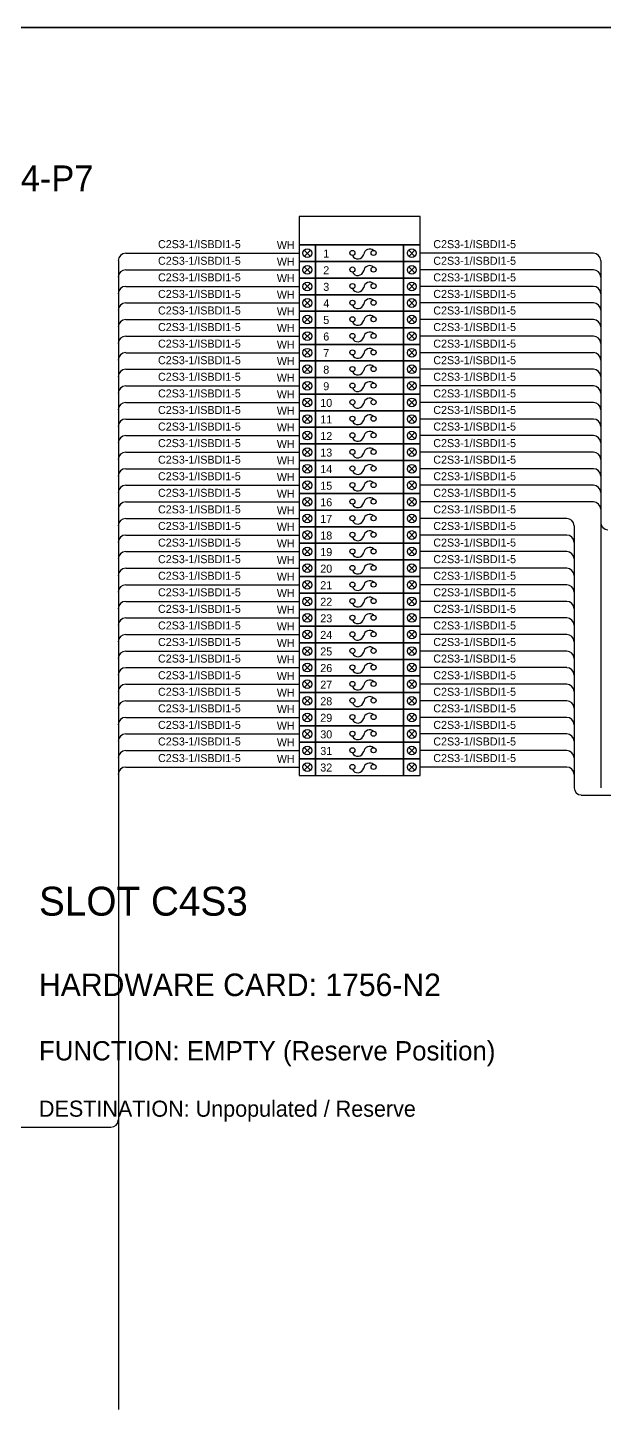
# Model space of a CAD drawing. Header units: metres. Extents: x 0 to 20667, y -39055 to 2704.
# Drawn here: x 9673 to 10389, y -26052 to -24334 of the extents above; entities that cross this region are included whole.
import ezdxf
from ezdxf.enums import TextEntityAlignment as Align

# ---------------------------------------------------------------- set-up
doc = ezdxf.new("R2010")
doc.units = ezdxf.units.M

msp = doc.modelspace()

# ---------------------------------------------------------------- linework, layer by layer
at = {"color": 1, "ltscale": 25.4}
for p, q in [((10023.8, -24610.4), (10016.2, -24618.1)), ((10016.2, -24610.4), (10023.8, -24618.1)), ((10145.9, -24610.4), (10153.6, -24618.1)), ((10153.6, -24610.4), (10145.9, -24618.1)), ((10023.8, -24631), (10016.2, -24638.7)), ((10016.2, -24631), (10023.8, -24638.7)), ((10145.9, -24631), (10153.6, -24638.7)), ((10153.6, -24631), (10145.9, -24638.7)), ((10023.8, -24651.6), (10016.2, -24659.3)), ((10016.2, -24651.6), (10023.8, -24659.3)), ((10145.9, -24651.6), (10153.6, -24659.3)), ((10153.6, -24651.6), (10145.9, -24659.3)), ((10023.8, -24672.2), (10016.2, -24679.9)), ((10016.2, -24672.2), (10023.8, -24679.9)), ((10145.9, -24672.2), (10153.6, -24679.9)), ((10153.6, -24672.2), (10145.9, -24679.9)), ((10023.8, -24692.8), (10016.2, -24700.5)), ((10016.2, -24692.8), (10023.8, -24700.5)), ((10145.9, -24692.8), (10153.6, -24700.5)), ((10153.6, -24692.8), (10145.9, -24700.5)), ((10023.8, -24713.5), (10016.2, -24721.1)), ((10016.2, -24713.5), (10023.8, -24721.1)), ((10145.9, -24713.5), (10153.6, -24721.1)), ((10153.6, -24713.5), (10145.9, -24721.1)), ((10023.8, -24734.1), (10016.2, -24741.7)), ((10016.2, -24734.1), (10023.8, -24741.7)), ((10145.9, -24734.1), (10153.6, -24741.7)), ((10153.6, -24734.1), (10145.9, -24741.7)), ((10023.8, -24754.7), (10016.2, -24762.4)), ((10016.2, -24754.7), (10023.8, -24762.4)), ((10145.9, -24754.7), (10153.6, -24762.4)), ((10153.6, -24754.7), (10145.9, -24762.4)), ((10023.8, -24775.3), (10016.2, -24783)), ((10016.2, -24775.3), (10023.8, -24783)), ((10145.9, -24775.3), (10153.6, -24783)), ((10153.6, -24775.3), (10145.9, -24783)), ((10023.8, -24795.9), (10016.2, -24803.6)), ((10016.2, -24795.9), (10023.8, -24803.6)), ((10145.9, -24795.9), (10153.6, -24803.6)), ((10153.6, -24795.9), (10145.9, -24803.6)), ((10023.8, -24816.5), (10016.2, -24824.2)), ((10016.2, -24816.5), (10023.8, -24824.2)), ((10145.9, -24816.5), (10153.6, -24824.2)), ((10153.6, -24816.5), (10145.9, -24824.2)), ((10023.8, -24837.1), (10016.2, -24844.8)), ((10016.2, -24837.1), (10023.8, -24844.8)), ((10145.9, -24837.1), (10153.6, -24844.8)), ((10153.6, -24837.1), (10145.9, -24844.8)), ((10023.8, -24857.7), (10016.2, -24865.4)), ((10016.2, -24857.7), (10023.8, -24865.4)), ((10145.9, -24857.7), (10153.6, -24865.4)), ((10153.6, -24857.7), (10145.9, -24865.4)), ((10023.8, -24878.4), (10016.2, -24886)), ((10016.2, -24878.4), (10023.8, -24886)), ((10145.9, -24878.4), (10153.6, -24886)), ((10153.6, -24878.4), (10145.9, -24886)), ((10023.8, -24899), (10016.2, -24906.6)), ((10016.2, -24899), (10023.8, -24906.6)), ((10145.9, -24899), (10153.6, -24906.6)), ((10153.6, -24899), (10145.9, -24906.6)), ((10023.8, -24919.6), (10016.2, -24927.2)), ((10016.2, -24919.6), (10023.8, -24927.2)), ((10145.9, -24919.6), (10153.6, -24927.2)), ((10153.6, -24919.6), (10145.9, -24927.2)), ((10023.8, -24940.2), (10016.2, -24947.9)), ((10016.2, -24940.2), (10023.8, -24947.9)), ((10145.9, -24940.2), (10153.6, -24947.9)), ((10153.6, -24940.2), (10145.9, -24947.9)), ((10023.8, -24960.8), (10016.2, -24968.5)), ((10016.2, -24960.8), (10023.8, -24968.5)), ((10145.9, -24960.8), (10153.6, -24968.5)), ((10153.6, -24960.8), (10145.9, -24968.5)), ((10023.8, -24981.4), (10016.2, -24989.1)), ((10016.2, -24981.4), (10023.8, -24989.1)), ((10145.9, -24981.4), (10153.6, -24989.1)), ((10153.6, -24981.4), (10145.9, -24989.1)), ((10023.8, -25002), (10016.2, -25009.7)), ((10016.2, -25002), (10023.8, -25009.7)), ((10145.9, -25002), (10153.6, -25009.7)), ((10153.6, -25002), (10145.9, -25009.7)), ((10023.8, -25022.6), (10016.2, -25030.3)), ((10016.2, -25022.6), (10023.8, -25030.3)), ((10145.9, -25022.6), (10153.6, -25030.3)), ((10153.6, -25022.6), (10145.9, -25030.3)), ((10023.8, -25043.2), (10016.2, -25050.9)), ((10016.2, -25043.2), (10023.8, -25050.9)), ((10145.9, -25043.2), (10153.6, -25050.9)), ((10153.6, -25043.2), (10145.9, -25050.9)), ((10023.8, -25063.9), (10016.2, -25071.5)), ((10016.2, -25063.9), (10023.8, -25071.5)), ((10145.9, -25063.9), (10153.6, -25071.5)), ((10153.6, -25063.9), (10145.9, -25071.5)), ((10023.8, -25084.5), (10016.2, -25092.1)), ((10016.2, -25084.5), (10023.8, -25092.1)), ((10145.9, -25084.5), (10153.6, -25092.1)), ((10153.6, -25084.5), (10145.9, -25092.1)), ((10023.8, -25105.1), (10016.2, -25112.8)), ((10016.2, -25105.1), (10023.8, -25112.8)), ((10145.9, -25105.1), (10153.6, -25112.8)), ((10153.6, -25105.1), (10145.9, -25112.8)), ((10023.8, -25125.7), (10016.2, -25133.4)), ((10016.2, -25125.7), (10023.8, -25133.4)), ((10145.9, -25125.7), (10153.6, -25133.4)), ((10153.6, -25125.7), (10145.9, -25133.4)), ((10023.8, -25146.3), (10016.2, -25154)), ((10016.2, -25146.3), (10023.8, -25154)), ((10145.9, -25146.3), (10153.6, -25154)), ((10153.6, -25146.3), (10145.9, -25154)), ((10023.8, -25166.9), (10016.2, -25174.6)), ((10016.2, -25166.9), (10023.8, -25174.6)), ((10145.9, -25166.9), (10153.6, -25174.6)), ((10153.6, -25166.9), (10145.9, -25174.6)), ((10023.8, -25187.5), (10016.2, -25195.2)), ((10016.2, -25187.5), (10023.8, -25195.2)), ((10145.9, -25187.5), (10153.6, -25195.2)), ((10153.6, -25187.5), (10145.9, -25195.2)), ((10023.8, -25208.1), (10016.2, -25215.8)), ((10016.2, -25208.1), (10023.8, -25215.8)), ((10145.9, -25208.1), (10153.6, -25215.8)), ((10153.6, -25208.1), (10145.9, -25215.8)), ((10023.8, -25228.8), (10016.2, -25236.4)), ((10016.2, -25228.8), (10023.8, -25236.4)), ((10145.9, -25228.8), (10153.6, -25236.4)), ((10153.6, -25228.8), (10145.9, -25236.4)), ((10023.8, -25249.4), (10016.2, -25257)), ((10016.2, -25249.4), (10023.8, -25257)), ((10145.9, -25249.4), (10153.6, -25257)), ((10153.6, -25249.4), (10145.9, -25257))]:
    msp.add_line(p, q, dxfattribs=at)
at = {"color": 4, "ltscale": 25.4}
msp.add_lwpolyline([(10009.7, -24603.9), (10160, -24603.9), (10160, -24568.7), (10009.7, -24568.7)], close=True, dxfattribs=at)
at = {"color": 1, "ltscale": 25.4}
for points in [[(10009.7, -24624.5), (10030.3, -24624.5), (10030.3, -24603.9), (10009.7, -24603.9)], [(10030.3, -24624.5), (10139.4, -24624.5), (10139.4, -24603.9), (10030.3, -24603.9)], [(10139.4, -24624.5), (10160, -24624.5), (10160, -24603.9), (10139.4, -24603.9)], [(10009.7, -24645.2), (10030.3, -24645.2), (10030.3, -24624.5), (10009.7, -24624.5)], [(10030.3, -24645.2), (10139.4, -24645.2), (10139.4, -24624.5), (10030.3, -24624.5)], [(10139.4, -24645.2), (10160, -24645.2), (10160, -24624.5), (10139.4, -24624.5)], [(10009.7, -24665.8), (10030.3, -24665.8), (10030.3, -24645.2), (10009.7, -24645.2)], [(10030.3, -24665.8), (10139.4, -24665.8), (10139.4, -24645.2), (10030.3, -24645.2)], [(10139.4, -24665.8), (10160, -24665.8), (10160, -24645.2), (10139.4, -24645.2)], [(10009.7, -24686.4), (10030.3, -24686.4), (10030.3, -24665.8), (10009.7, -24665.8)], [(10030.3, -24686.4), (10139.4, -24686.4), (10139.4, -24665.8), (10030.3, -24665.8)], [(10139.4, -24686.4), (10160, -24686.4), (10160, -24665.8), (10139.4, -24665.8)], [(10009.7, -24707), (10030.3, -24707), (10030.3, -24686.4), (10009.7, -24686.4)], [(10030.3, -24707), (10139.4, -24707), (10139.4, -24686.4), (10030.3, -24686.4)], [(10139.4, -24707), (10160, -24707), (10160, -24686.4), (10139.4, -24686.4)], [(10009.7, -24727.6), (10030.3, -24727.6), (10030.3, -24707), (10009.7, -24707)], [(10030.3, -24727.6), (10139.4, -24727.6), (10139.4, -24707), (10030.3, -24707)], [(10139.4, -24727.6), (10160, -24727.6), (10160, -24707), (10139.4, -24707)], [(10009.7, -24748.2), (10030.3, -24748.2), (10030.3, -24727.6), (10009.7, -24727.6)], [(10030.3, -24748.2), (10139.4, -24748.2), (10139.4, -24727.6), (10030.3, -24727.6)], [(10139.4, -24748.2), (10160, -24748.2), (10160, -24727.6), (10139.4, -24727.6)], [(10009.7, -24768.8), (10030.3, -24768.8), (10030.3, -24748.2), (10009.7, -24748.2)], [(10030.3, -24768.8), (10139.4, -24768.8), (10139.4, -24748.2), (10030.3, -24748.2)], [(10139.4, -24768.8), (10160, -24768.8), (10160, -24748.2), (10139.4, -24748.2)], [(10009.7, -24789.4), (10030.3, -24789.4), (10030.3, -24768.8), (10009.7, -24768.8)], [(10030.3, -24789.4), (10139.4, -24789.4), (10139.4, -24768.8), (10030.3, -24768.8)], [(10139.4, -24789.4), (10160, -24789.4), (10160, -24768.8), (10139.4, -24768.8)], [(10009.7, -24810), (10030.3, -24810), (10030.3, -24789.4), (10009.7, -24789.4)], [(10030.3, -24810), (10139.4, -24810), (10139.4, -24789.4), (10030.3, -24789.4)], [(10139.4, -24810), (10160, -24810), (10160, -24789.4), (10139.4, -24789.4)], [(10009.7, -24830.7), (10030.3, -24830.7), (10030.3, -24810), (10009.7, -24810)], [(10030.3, -24830.7), (10139.4, -24830.7), (10139.4, -24810), (10030.3, -24810)], [(10139.4, -24830.7), (10160, -24830.7), (10160, -24810), (10139.4, -24810)], [(10009.7, -24851.3), (10030.3, -24851.3), (10030.3, -24830.7), (10009.7, -24830.7)], [(10030.3, -24851.3), (10139.4, -24851.3), (10139.4, -24830.7), (10030.3, -24830.7)], [(10139.4, -24851.3), (10160, -24851.3), (10160, -24830.7), (10139.4, -24830.7)], [(10009.7, -24871.9), (10030.3, -24871.9), (10030.3, -24851.3), (10009.7, -24851.3)], [(10030.3, -24871.9), (10139.4, -24871.9), (10139.4, -24851.3), (10030.3, -24851.3)], [(10139.4, -24871.9), (10160, -24871.9), (10160, -24851.3), (10139.4, -24851.3)], [(10009.7, -24892.5), (10030.3, -24892.5), (10030.3, -24871.9), (10009.7, -24871.9)], [(10030.3, -24892.5), (10139.4, -24892.5), (10139.4, -24871.9), (10030.3, -24871.9)], [(10139.4, -24892.5), (10160, -24892.5), (10160, -24871.9), (10139.4, -24871.9)], [(10009.7, -24913.1), (10030.3, -24913.1), (10030.3, -24892.5), (10009.7, -24892.5)], [(10030.3, -24913.1), (10139.4, -24913.1), (10139.4, -24892.5), (10030.3, -24892.5)], [(10139.4, -24913.1), (10160, -24913.1), (10160, -24892.5), (10139.4, -24892.5)], [(10009.7, -24933.7), (10030.3, -24933.7), (10030.3, -24913.1), (10009.7, -24913.1)], [(10030.3, -24933.7), (10139.4, -24933.7), (10139.4, -24913.1), (10030.3, -24913.1)], [(10139.4, -24933.7), (10160, -24933.7), (10160, -24913.1), (10139.4, -24913.1)], [(10009.7, -24954.3), (10030.3, -24954.3), (10030.3, -24933.7), (10009.7, -24933.7)], [(10030.3, -24954.3), (10139.4, -24954.3), (10139.4, -24933.7), (10030.3, -24933.7)], [(10139.4, -24954.3), (10160, -24954.3), (10160, -24933.7), (10139.4, -24933.7)], [(10009.7, -24974.9), (10030.3, -24974.9), (10030.3, -24954.3), (10009.7, -24954.3)], [(10030.3, -24974.9), (10139.4, -24974.9), (10139.4, -24954.3), (10030.3, -24954.3)], [(10139.4, -24974.9), (10160, -24974.9), (10160, -24954.3), (10139.4, -24954.3)], [(10009.7, -24995.6), (10030.3, -24995.6), (10030.3, -24974.9), (10009.7, -24974.9)], [(10030.3, -24995.6), (10139.4, -24995.6), (10139.4, -24974.9), (10030.3, -24974.9)], [(10139.4, -24995.6), (10160, -24995.6), (10160, -24974.9), (10139.4, -24974.9)], [(10009.7, -25016.2), (10030.3, -25016.2), (10030.3, -24995.6), (10009.7, -24995.6)], [(10030.3, -25016.2), (10139.4, -25016.2), (10139.4, -24995.6), (10030.3, -24995.6)], [(10139.4, -25016.2), (10160, -25016.2), (10160, -24995.6), (10139.4, -24995.6)], [(10009.7, -25036.8), (10030.3, -25036.8), (10030.3, -25016.2), (10009.7, -25016.2)], [(10030.3, -25036.8), (10139.4, -25036.8), (10139.4, -25016.2), (10030.3, -25016.2)], [(10139.4, -25036.8), (10160, -25036.8), (10160, -25016.2), (10139.4, -25016.2)], [(10009.7, -25057.4), (10030.3, -25057.4), (10030.3, -25036.8), (10009.7, -25036.8)], [(10030.3, -25057.4), (10139.4, -25057.4), (10139.4, -25036.8), (10030.3, -25036.8)], [(10139.4, -25057.4), (10160, -25057.4), (10160, -25036.8), (10139.4, -25036.8)], [(10009.7, -25078), (10030.3, -25078), (10030.3, -25057.4), (10009.7, -25057.4)], [(10030.3, -25078), (10139.4, -25078), (10139.4, -25057.4), (10030.3, -25057.4)], [(10139.4, -25078), (10160, -25078), (10160, -25057.4), (10139.4, -25057.4)], [(10009.7, -25098.6), (10030.3, -25098.6), (10030.3, -25078), (10009.7, -25078)], [(10030.3, -25098.6), (10139.4, -25098.6), (10139.4, -25078), (10030.3, -25078)], [(10139.4, -25098.6), (10160, -25098.6), (10160, -25078), (10139.4, -25078)], [(10009.7, -25119.2), (10030.3, -25119.2), (10030.3, -25098.6), (10009.7, -25098.6)], [(10030.3, -25119.2), (10139.4, -25119.2), (10139.4, -25098.6), (10030.3, -25098.6)], [(10139.4, -25119.2), (10160, -25119.2), (10160, -25098.6), (10139.4, -25098.6)], [(10009.7, -25139.8), (10030.3, -25139.8), (10030.3, -25119.2), (10009.7, -25119.2)], [(10030.3, -25139.8), (10139.4, -25139.8), (10139.4, -25119.2), (10030.3, -25119.2)], [(10139.4, -25139.8), (10160, -25139.8), (10160, -25119.2), (10139.4, -25119.2)], [(10009.7, -25160.4), (10030.3, -25160.4), (10030.3, -25139.8), (10009.7, -25139.8)], [(10030.3, -25160.4), (10139.4, -25160.4), (10139.4, -25139.8), (10030.3, -25139.8)], [(10139.4, -25160.4), (10160, -25160.4), (10160, -25139.8), (10139.4, -25139.8)], [(10009.7, -25181.1), (10030.3, -25181.1), (10030.3, -25160.4), (10009.7, -25160.4)], [(10030.3, -25181.1), (10139.4, -25181.1), (10139.4, -25160.4), (10030.3, -25160.4)], [(10139.4, -25181.1), (10160, -25181.1), (10160, -25160.4), (10139.4, -25160.4)], [(10009.7, -25201.7), (10030.3, -25201.7), (10030.3, -25181.1), (10009.7, -25181.1)], [(10030.3, -25201.7), (10139.4, -25201.7), (10139.4, -25181.1), (10030.3, -25181.1)], [(10139.4, -25201.7), (10160, -25201.7), (10160, -25181.1), (10139.4, -25181.1)], [(10009.7, -25222.3), (10030.3, -25222.3), (10030.3, -25201.7), (10009.7, -25201.7)], [(10030.3, -25222.3), (10139.4, -25222.3), (10139.4, -25201.7), (10030.3, -25201.7)], [(10139.4, -25222.3), (10160, -25222.3), (10160, -25201.7), (10139.4, -25201.7)], [(10009.7, -25242.9), (10030.3, -25242.9), (10030.3, -25222.3), (10009.7, -25222.3)], [(10030.3, -25242.9), (10139.4, -25242.9), (10139.4, -25222.3), (10030.3, -25222.3)], [(10139.4, -25242.9), (10160, -25242.9), (10160, -25222.3), (10139.4, -25222.3)], [(10009.7, -25263.5), (10030.3, -25263.5), (10030.3, -25242.9), (10009.7, -25242.9)], [(10030.3, -25263.5), (10139.4, -25263.5), (10139.4, -25242.9), (10030.3, -25242.9)], [(10139.4, -25263.5), (10160, -25263.5), (10160, -25242.9), (10139.4, -25242.9)]]:
    msp.add_lwpolyline(points, close=True, dxfattribs=at)
for centre in [(10020, -24614.2), (10149.7, -24614.2), (10020, -24634.8), (10149.7, -24634.8), (10020, -24655.5), (10149.7, -24655.5), (10020, -24676.1), (10149.7, -24676.1), (10020, -24696.7), (10149.7, -24696.7), (10020, -24717.3), (10149.7, -24717.3), (10020, -24737.9), (10149.7, -24737.9), (10020, -24758.5), (10149.7, -24758.5), (10020, -24779.1), (10149.7, -24779.1), (10020, -24799.7), (10149.7, -24799.7), (10020, -24820.4), (10149.7, -24820.4), (10020, -24841), (10149.7, -24841), (10020, -24861.6), (10149.7, -24861.6), (10020, -24882.2), (10149.7, -24882.2), (10020, -24902.8), (10149.7, -24902.8), (10020, -24923.4), (10149.7, -24923.4), (10020, -24944), (10149.7, -24944), (10020, -24964.6), (10149.7, -24964.6), (10020, -24985.2), (10149.7, -24985.2), (10020, -25005.9), (10149.7, -25005.9), (10020, -25026.5), (10149.7, -25026.5), (10020, -25047.1), (10149.7, -25047.1), (10020, -25067.7), (10149.7, -25067.7), (10020, -25088.3), (10149.7, -25088.3), (10020, -25108.9), (10149.7, -25108.9), (10020, -25129.5), (10149.7, -25129.5), (10020, -25150.1), (10149.7, -25150.1), (10020, -25170.8), (10149.7, -25170.8), (10020, -25191.4), (10149.7, -25191.4), (10020, -25212), (10149.7, -25212), (10020, -25232.6), (10149.7, -25232.6), (10020, -25253.2), (10149.7, -25253.2)]:
    msp.add_circle(centre, 5.42, dxfattribs=at)
at = {"layer": 'HELPPOINT', "color": 4, "lineweight": 35}
msp.add_line((8386.6, -24333.7), (12279.9, -24333.7), dxfattribs=at)
msp.add_line((8386.6, -24333.7), (12279.9, -24333.7), dxfattribs=at)
at = {"layer": 'IE-WIRE', "color": 4, "ltscale": 25.4}
for p, q in [((9794.3, -24614.2), (10009.7, -24614.2)), ((10375.4, -24614.2), (10160, -24614.2)), ((9785.2, -24623.4), (9785.2, -26051.8)), ((9794.3, -24634.8), (10009.7, -24634.8)), ((10375.4, -24634.8), (10160, -24634.8)), ((10384.5, -24623.4), (10384.5, -25278.9)), ((9794.3, -24655.5), (10009.7, -24655.5)), ((10375.4, -24655.5), (10160, -24655.5)), ((9794.3, -24676.1), (10009.7, -24676.1)), ((10375.4, -24676.1), (10160, -24676.1)), ((9794.3, -24696.7), (10009.7, -24696.7)), ((10375.4, -24696.7), (10160, -24696.7)), ((9794.3, -24717.3), (10009.7, -24717.3)), ((10375.4, -24717.3), (10160, -24717.3)), ((9794.3, -24737.9), (10009.7, -24737.9)), ((10375.4, -24737.9), (10160, -24737.9)), ((9794.3, -24758.5), (10009.7, -24758.5)), ((10375.4, -24758.5), (10160, -24758.5)), ((9794.3, -24779.1), (10009.7, -24779.1)), ((10375.4, -24779.1), (10160, -24779.1)), ((9794.3, -24799.7), (10009.7, -24799.7)), ((10375.4, -24799.7), (10160, -24799.7)), ((9794.3, -24820.4), (10009.7, -24820.4)), ((10375.4, -24820.4), (10160, -24820.4)), ((9794.3, -24841), (10009.7, -24841)), ((10375.4, -24841), (10160, -24841)), ((9794.3, -24861.6), (10009.7, -24861.6)), ((10375.4, -24861.6), (10160, -24861.6)), ((9794.3, -24882.2), (10009.7, -24882.2)), ((10375.4, -24882.2), (10160, -24882.2)), ((9794.3, -24902.8), (10009.7, -24902.8)), ((10375.4, -24902.8), (10160, -24902.8)), ((9794.3, -24923.4), (10009.7, -24923.4)), ((10375.4, -24923.4), (10160, -24923.4)), ((9794.3, -24944), (10009.7, -24944)), ((10342.3, -24944), (10160, -24944)), ((10351.4, -24953.2), (10351.4, -25278.9)), ((9794.3, -24964.6), (10009.7, -24964.6)), ((10342.3, -24964.6), (10160, -24964.6)), ((9794.3, -24985.2), (10009.7, -24985.2)), ((10342.3, -24985.2), (10160, -24985.2)), ((9794.3, -25005.9), (10009.7, -25005.9)), ((10342.3, -25005.9), (10160, -25005.9)), ((9794.3, -25026.5), (10009.7, -25026.5)), ((10342.3, -25026.5), (10160, -25026.5)), ((9794.3, -25047.1), (10009.7, -25047.1)), ((10342.3, -25047.1), (10160, -25047.1)), ((9794.3, -25067.7), (10009.7, -25067.7)), ((10342.3, -25067.7), (10160, -25067.7)), ((9794.3, -25088.3), (10009.7, -25088.3)), ((10342.3, -25088.3), (10160, -25088.3)), ((9794.3, -25108.9), (10009.7, -25108.9)), ((10342.3, -25108.9), (10160, -25108.9)), ((9794.3, -25129.5), (10009.7, -25129.5)), ((10342.3, -25129.5), (10160, -25129.5)), ((9794.3, -25150.1), (10009.7, -25150.1)), ((10342.3, -25150.1), (10160, -25150.1)), ((9794.3, -25170.8), (10009.7, -25170.8)), ((10342.3, -25170.8), (10160, -25170.8)), ((9794.3, -25191.4), (10009.7, -25191.4)), ((10342.3, -25191.4), (10160, -25191.4)), ((9794.3, -25212), (10009.7, -25212)), ((10342.3, -25212), (10160, -25212)), ((9794.3, -25232.6), (10009.7, -25232.6)), ((10342.3, -25232.6), (10160, -25232.6)), ((9794.3, -25253.2), (10009.7, -25253.2)), ((10342.3, -25253.2), (10160, -25253.2))]:
    msp.add_line(p, q, dxfattribs=at)
at = {"layer": 'IE-WIRE', "color": 4}
for p, q in [((10360.4, -25287.9), (10626.2, -25287.9)), ((8734.7, -25700.9), (9776, -25700.9))]:
    msp.add_line(p, q, dxfattribs=at)
at = {"layer": 'IE-WIRE', "color": 4, "ltscale": 25.4}
for centre, start, end in [((9794.3, -24623.4), 90, 180), ((10375.4, -24623.4), 0, 90), ((9794.3, -24644), 90, 180), ((10375.4, -24644), 0, 90), ((9794.3, -24664.6), 90, 180), ((10375.4, -24664.6), 0, 90), ((9794.3, -24685.2), 90, 180), ((10375.4, -24685.2), 0, 90), ((9794.3, -24705.8), 90, 180), ((10375.4, -24705.8), 0, 90), ((9794.3, -24726.4), 90, 180), ((10375.4, -24726.4), 0, 90), ((9794.3, -24747), 90, 180), ((10375.4, -24747), 0, 90), ((9794.3, -24767.7), 90, 180), ((10375.4, -24767.7), 0, 90), ((9794.3, -24788.3), 90, 180), ((10375.4, -24788.3), 0, 90), ((9794.3, -24808.9), 90, 180), ((10375.4, -24808.9), 0, 90), ((9794.3, -24829.5), 90, 180), ((10375.4, -24829.5), 0, 90), ((9794.3, -24850.1), 90, 180), ((10375.4, -24850.1), 0, 90), ((9794.3, -24870.7), 90, 180), ((10375.4, -24870.7), 0, 90), ((9794.3, -24891.3), 90, 180), ((10375.4, -24891.3), 0, 90), ((9794.3, -24911.9), 90, 180), ((10375.4, -24911.9), 0, 90), ((9794.3, -24932.6), 90, 180), ((10375.4, -24932.6), 0, 90), ((9794.3, -24953.2), 90, 180), ((10342.3, -24953.2), 0, 90), ((9794.3, -24973.8), 90, 180), ((10342.3, -24973.8), 0, 90), ((9794.3, -24994.4), 90, 180), ((10342.3, -24994.4), 0, 90), ((9794.3, -25015), 90, 180), ((10342.3, -25015), 0, 90), ((9794.3, -25035.6), 90, 180), ((10342.3, -25035.6), 0, 90), ((9794.3, -25056.2), 90, 180), ((10342.3, -25056.2), 0, 90), ((9794.3, -25076.8), 90, 180), ((10342.3, -25076.8), 0, 90), ((9794.3, -25097.4), 90, 180), ((10342.3, -25097.4), 0, 90), ((9794.3, -25118.1), 90, 180), ((10342.3, -25118.1), 0, 90), ((9794.3, -25138.7), 90, 180), ((10342.3, -25138.7), 0, 90), ((9794.3, -25159.3), 90, 180), ((10342.3, -25159.3), 0, 90), ((9794.3, -25179.9), 90, 180), ((10342.3, -25179.9), 0, 90), ((9794.3, -25200.5), 90, 180), ((10342.3, -25200.5), 0, 90), ((9794.3, -25221.1), 90, 180), ((10342.3, -25221.1), 0, 90), ((9794.3, -25241.7), 90, 180), ((10342.3, -25241.7), 0, 90), ((9794.3, -25262.3), 90, 180), ((10342.3, -25262.3), 0, 90)]:
    msp.add_arc(centre, 9.14, start, end, dxfattribs=at)
at = {"layer": 'IE-WIRE', "color": 4}
for centre, radius, start, end in [((10393.5, -24949.1), 8.96, 180, 270), ((10360.4, -25278.9), 8.96, 180, 270), ((9776, -25691.8), 9.14, 270, 0)]:
    msp.add_arc(centre, radius, start, end, dxfattribs=at)
at = {"layer": 'power', "color": 1, "ltscale": 25.4}
for centre in [(10076, -24613.9), (10102.4, -24613.9), (10076, -24634.5), (10102.4, -24634.5), (10076, -24655.1), (10102.4, -24655.1), (10076, -24675.8), (10102.4, -24675.8), (10076, -24696.4), (10102.4, -24696.4), (10076, -24717), (10102.4, -24717), (10076, -24737.6), (10102.4, -24737.6), (10076, -24758.2), (10102.4, -24758.2), (10076, -24778.8), (10102.4, -24778.8), (10076, -24799.4), (10102.4, -24799.4), (10076, -24820), (10102.4, -24820), (10076, -24840.6), (10102.4, -24840.6), (10076, -24861.3), (10102.4, -24861.3), (10076, -24881.9), (10102.4, -24881.9), (10076, -24902.5), (10102.4, -24902.5), (10076, -24923.1), (10102.4, -24923.1), (10076, -24943.7), (10102.4, -24943.7), (10076, -24964.3), (10102.4, -24964.3), (10076, -24984.9), (10102.4, -24984.9), (10076, -25005.5), (10102.4, -25005.5), (10076, -25026.2), (10102.4, -25026.2), (10076, -25046.8), (10102.4, -25046.8), (10076, -25067.4), (10102.4, -25067.4), (10076, -25088), (10102.4, -25088), (10076, -25108.6), (10102.4, -25108.6), (10076, -25129.2), (10102.4, -25129.2), (10076, -25149.8), (10102.4, -25149.8), (10076, -25170.4), (10102.4, -25170.4), (10076, -25191), (10102.4, -25191), (10076, -25211.7), (10102.4, -25211.7), (10076, -25232.3), (10102.4, -25232.3), (10076, -25252.9), (10102.4, -25252.9)]:
    msp.add_circle(centre, 3.16, dxfattribs=at)
for centre, radius, start, end in [((10082.7, -24613.8), 7.52, 206.1634, 346.0383), ((10097.6, -24616.7), 7.66, 51.1309, 171.3254), ((10082.7, -24634.4), 7.52, 206.1634, 346.0383), ((10097.6, -24637.3), 7.66, 51.1309, 171.3254), ((10097.6, -24657.9), 7.66, 51.1309, 171.3254), ((10082.7, -24655), 7.52, 206.1634, 346.0383), ((10097.6, -24678.6), 7.66, 51.1309, 171.3254), ((10082.7, -24675.6), 7.52, 206.1634, 346.0383), ((10082.7, -24696.2), 7.52, 206.1634, 346.0383), ((10097.6, -24699.2), 7.66, 51.1309, 171.3254), ((10082.7, -24716.8), 7.52, 206.1634, 346.0383), ((10097.6, -24719.8), 7.66, 51.1309, 171.3254), ((10082.7, -24737.4), 7.52, 206.1634, 346.0383), ((10097.6, -24740.4), 7.66, 51.1309, 171.3254), ((10097.6, -24761), 7.66, 51.1309, 171.3254), ((10082.7, -24758), 7.52, 206.1634, 346.0383), ((10097.6, -24781.6), 7.66, 51.1309, 171.3254), ((10082.7, -24778.6), 7.52, 206.1634, 346.0383), ((10082.7, -24799.3), 7.52, 206.1634, 346.0383), ((10097.6, -24802.2), 7.66, 51.1309, 171.3254), ((10082.7, -24819.9), 7.52, 206.1634, 346.0383), ((10097.6, -24822.8), 7.66, 51.1309, 171.3254), ((10082.7, -24840.5), 7.52, 206.1634, 346.0383), ((10097.6, -24843.5), 7.66, 51.1309, 171.3254), ((10097.6, -24864.1), 7.66, 51.1309, 171.3254), ((10082.7, -24861.1), 7.52, 206.1634, 346.0383), ((10097.6, -24884.7), 7.66, 51.1309, 171.3254), ((10082.7, -24881.7), 7.52, 206.1634, 346.0383), ((10082.7, -24902.3), 7.52, 206.1634, 346.0383), ((10097.6, -24905.3), 7.66, 51.1309, 171.3254), ((10082.7, -24922.9), 7.52, 206.1634, 346.0383), ((10097.6, -24925.9), 7.66, 51.1309, 171.3254), ((10082.7, -24943.5), 7.52, 206.1634, 346.0383), ((10097.6, -24946.5), 7.66, 51.1309, 171.3254), ((10097.6, -24967.1), 7.66, 51.1309, 171.3254), ((10082.7, -24964.2), 7.52, 206.1634, 346.0383), ((10097.6, -24987.7), 7.66, 51.1309, 171.3254), ((10082.7, -24984.8), 7.52, 206.1634, 346.0383), ((10082.7, -25005.4), 7.52, 206.1634, 346.0383), ((10097.6, -25008.3), 7.66, 51.1309, 171.3254), ((10082.7, -25026), 7.52, 206.1634, 346.0383), ((10097.6, -25029), 7.66, 51.1309, 171.3254), ((10082.7, -25046.6), 7.52, 206.1634, 346.0383), ((10097.6, -25049.6), 7.66, 51.1309, 171.3254), ((10097.6, -25070.2), 7.66, 51.1309, 171.3254), ((10082.7, -25067.2), 7.52, 206.1634, 346.0383), ((10097.6, -25090.8), 7.66, 51.1309, 171.3254), ((10082.7, -25087.8), 7.52, 206.1634, 346.0383), ((10082.7, -25108.4), 7.52, 206.1634, 346.0383), ((10097.6, -25111.4), 7.66, 51.1309, 171.3254), ((10082.7, -25129.1), 7.52, 206.1634, 346.0383), ((10097.6, -25132), 7.66, 51.1309, 171.3254), ((10082.7, -25149.7), 7.52, 206.1634, 346.0383), ((10097.6, -25152.6), 7.66, 51.1309, 171.3254), ((10097.6, -25173.2), 7.66, 51.1309, 171.3254), ((10082.7, -25170.3), 7.52, 206.1634, 346.0383), ((10097.6, -25193.9), 7.66, 51.1309, 171.3254), ((10082.7, -25190.9), 7.52, 206.1634, 346.0383), ((10082.7, -25211.5), 7.52, 206.1634, 346.0383), ((10097.6, -25214.5), 7.66, 51.1309, 171.3254), ((10082.7, -25232.1), 7.52, 206.1634, 346.0383), ((10097.6, -25235.1), 7.66, 51.1309, 171.3254), ((10082.7, -25252.7), 7.52, 206.1634, 346.0383), ((10097.6, -25255.7), 7.66, 51.1309, 171.3254)]:
    msp.add_arc(centre, radius, start, end, dxfattribs=at)

# ---------------------------------------------------------------- texts
at = {"color": 2}
msp.add_text('=CA4+MCP-M4-P7', height=32, dxfattribs=at).set_placement((9570, -24521.1), align=Align.MIDDLE_CENTER)
at = {"color": 4}
for s, height, p in [('C2S3-1/ISBDI1-5', 9.949, (9834.5, -24607.9)), ('WH', 9.95, (9982.1, -24609)), ('C2S3-1/ISBDI1-5', 9.949, (10176.5, -24607.9)), ('C2S3-1/ISBDI1-5', 9.949, (9834.5, -24628.6)), ('WH', 9.95, (9982.1, -24629.6)), ('C2S3-1/ISBDI1-5', 9.949, (10176.5, -24628.6)), ('C2S3-1/ISBDI1-5', 9.949, (9834.5, -24649.2)), ('WH', 9.95, (9982.1, -24650.2)), ('C2S3-1/ISBDI1-5', 9.949, (10176.5, -24649.2)), ('C2S3-1/ISBDI1-5', 9.949, (9834.5, -24669.8)), ('WH', 9.95, (9982.1, -24670.8)), ('C2S3-1/ISBDI1-5', 9.949, (10176.5, -24669.8)), ('C2S3-1/ISBDI1-5', 9.949, (9834.5, -24690.4)), ('WH', 9.95, (9982.1, -24691.4)), ('C2S3-1/ISBDI1-5', 9.949, (10176.5, -24690.4)), ('C2S3-1/ISBDI1-5', 9.949, (9834.5, -24711)), ('WH', 9.95, (9982.1, -24712)), ('C2S3-1/ISBDI1-5', 9.949, (10176.5, -24711)), ('C2S3-1/ISBDI1-5', 9.949, (9834.5, -24731.6)), ('WH', 9.95, (9982.1, -24732.7)), ('C2S3-1/ISBDI1-5', 9.949, (10176.5, -24731.6)), ('C2S3-1/ISBDI1-5', 9.949, (9834.5, -24752.2)), ('WH', 9.95, (9982.1, -24753.3)), ('C2S3-1/ISBDI1-5', 9.949, (10176.5, -24752.2)), ('C2S3-1/ISBDI1-5', 9.949, (9834.5, -24772.8)), ('WH', 9.95, (9982.1, -24773.9)), ('C2S3-1/ISBDI1-5', 9.949, (10176.5, -24772.8)), ('C2S3-1/ISBDI1-5', 9.949, (9834.5, -24793.5)), ('WH', 9.95, (9982.1, -24794.5)), ('C2S3-1/ISBDI1-5', 9.949, (10176.5, -24793.5)), ('C2S3-1/ISBDI1-5', 9.949, (9834.5, -24814.1)), ('WH', 9.95, (9982.1, -24815.1)), ('C2S3-1/ISBDI1-5', 9.949, (10176.5, -24814.1)), ('C2S3-1/ISBDI1-5', 9.949, (9834.5, -24834.7)), ('WH', 9.95, (9982.1, -24835.7)), ('C2S3-1/ISBDI1-5', 9.949, (10176.5, -24834.7)), ('C2S3-1/ISBDI1-5', 9.949, (9834.5, -24855.3)), ('WH', 9.95, (9982.1, -24856.3)), ('C2S3-1/ISBDI1-5', 9.949, (10176.5, -24855.3)), ('C2S3-1/ISBDI1-5', 9.949, (9834.5, -24875.9)), ('WH', 9.95, (9982.1, -24876.9)), ('C2S3-1/ISBDI1-5', 9.949, (10176.5, -24875.9)), ('C2S3-1/ISBDI1-5', 9.949, (9834.5, -24896.5)), ('WH', 9.95, (9982.1, -24897.5)), ('C2S3-1/ISBDI1-5', 9.949, (10176.5, -24896.5)), ('C2S3-1/ISBDI1-5', 9.949, (9834.5, -24917.1)), ('WH', 9.95, (9982.1, -24918.2)), ('C2S3-1/ISBDI1-5', 9.949, (10176.5, -24917.1)), ('C2S3-1/ISBDI1-5', 9.949, (9834.5, -24937.7)), ('WH', 9.95, (9982.1, -24938.8)), ('C2S3-1/ISBDI1-5', 9.949, (10176.5, -24937.7)), ('C2S3-1/ISBDI1-5', 9.949, (9834.5, -24958.3)), ('WH', 9.95, (9982.1, -24959.4)), ('C2S3-1/ISBDI1-5', 9.949, (10176.5, -24958.3)), ('C2S3-1/ISBDI1-5', 9.949, (9834.5, -24979)), ('WH', 9.95, (9982.1, -24980)), ('C2S3-1/ISBDI1-5', 9.949, (10176.5, -24979)), ('C2S3-1/ISBDI1-5', 9.949, (9834.5, -24999.6)), ('WH', 9.95, (9982.1, -25000.6)), ('C2S3-1/ISBDI1-5', 9.949, (10176.5, -24999.6)), ('C2S3-1/ISBDI1-5', 9.949, (9834.5, -25020.2)), ('WH', 9.95, (9982.1, -25021.2)), ('C2S3-1/ISBDI1-5', 9.949, (10176.5, -25020.2)), ('C2S3-1/ISBDI1-5', 9.949, (9834.5, -25040.8)), ('WH', 9.95, (9982.1, -25041.8)), ('C2S3-1/ISBDI1-5', 9.949, (10176.5, -25040.8)), ('C2S3-1/ISBDI1-5', 9.949, (9834.5, -25061.4)), ('WH', 9.95, (9982.1, -25062.4)), ('C2S3-1/ISBDI1-5', 9.949, (10176.5, -25061.4)), ('C2S3-1/ISBDI1-5', 9.949, (9834.5, -25082)), ('WH', 9.95, (9982.1, -25083.1)), ('C2S3-1/ISBDI1-5', 9.949, (10176.5, -25082)), ('C2S3-1/ISBDI1-5', 9.949, (9834.5, -25102.6)), ('WH', 9.95, (9982.1, -25103.7)), ('C2S3-1/ISBDI1-5', 9.949, (10176.5, -25102.6)), ('C2S3-1/ISBDI1-5', 9.949, (9834.5, -25123.2)), ('WH', 9.95, (9982.1, -25124.3)), ('C2S3-1/ISBDI1-5', 9.949, (10176.5, -25123.2)), ('C2S3-1/ISBDI1-5', 9.949, (9834.5, -25143.9)), ('WH', 9.95, (9982.1, -25144.9)), ('C2S3-1/ISBDI1-5', 9.949, (10176.5, -25143.9)), ('C2S3-1/ISBDI1-5', 9.949, (9834.5, -25164.5)), ('WH', 9.95, (9982.1, -25165.5)), ('C2S3-1/ISBDI1-5', 9.949, (10176.5, -25164.5)), ('C2S3-1/ISBDI1-5', 9.949, (9834.5, -25185.1)), ('WH', 9.95, (9982.1, -25186.1)), ('C2S3-1/ISBDI1-5', 9.949, (10176.5, -25185.1)), ('C2S3-1/ISBDI1-5', 9.949, (9834.5, -25205.7)), ('WH', 9.95, (9982.1, -25206.7)), ('C2S3-1/ISBDI1-5', 9.949, (10176.5, -25205.7)), ('C2S3-1/ISBDI1-5', 9.949, (9834.5, -25226.3)), ('WH', 9.95, (9982.1, -25227.3)), ('C2S3-1/ISBDI1-5', 9.949, (10176.5, -25226.3)), ('C2S3-1/ISBDI1-5', 9.949, (9834.5, -25246.9)), ('WH', 9.95, (9982.1, -25247.9)), ('C2S3-1/ISBDI1-5', 9.949, (10176.5, -25246.9))]:
    msp.add_text(s, height=height, dxfattribs=at).set_placement(p)
at = {"color": 2}
msp.add_text('SLOT C4S3', height=36, dxfattribs=at).set_placement((9686.6, -25437.9))
at = {"color": 3}
msp.add_text('HARDWARE CARD: 1756-N2', height=28, dxfattribs=at).set_placement((9686.6, -25537.9))
at = {"color": 7}
msp.add_text('FUNCTION: EMPTY (Reserve Position)', height=24, dxfattribs=at).set_placement((9686.6, -25617.9))
at = {"color": 8}
msp.add_text('DESTINATION: Unpopulated / Reserve', height=20, dxfattribs=at).set_placement((9686.6, -25687.9))
at = {"layer": 'power', "color": 7}
for s, p in [('1', (10043.5, -24614.7)), ('2', (10043.5, -24635.4)), ('3', (10043.5, -24656)), ('4', (10043.5, -24676.6)), ('5', (10043.5, -24697.2)), ('6', (10043.5, -24717.8)), ('7', (10043.5, -24738.4)), ('8', (10043.5, -24759)), ('9', (10043.5, -24779.6)), ('10', (10043.5, -24800.3)), ('11', (10043.5, -24820.9)), ('12', (10043.5, -24841.5)), ('13', (10043.5, -24862.1)), ('14', (10043.5, -24882.7)), ('15', (10043.5, -24903.3)), ('16', (10043.5, -24923.9)), ('17', (10043.5, -24944.5)), ('18', (10043.5, -24965.2)), ('19', (10043.5, -24985.8)), ('20', (10043.5, -25006.4)), ('21', (10043.5, -25027)), ('22', (10043.5, -25047.6)), ('23', (10043.5, -25068.2)), ('24', (10043.5, -25088.8)), ('25', (10043.5, -25109.4)), ('26', (10043.5, -25130)), ('27', (10043.5, -25150.7)), ('28', (10043.5, -25171.3)), ('29', (10043.5, -25191.9)), ('30', (10043.5, -25212.5)), ('31', (10043.5, -25233.1)), ('32', (10043.5, -25253.7))]:
    msp.add_text(s, height=9.97, dxfattribs=at).set_placement(p, align=Align.MIDDLE_CENTER)

doc.saveas('drawing.dxf')
